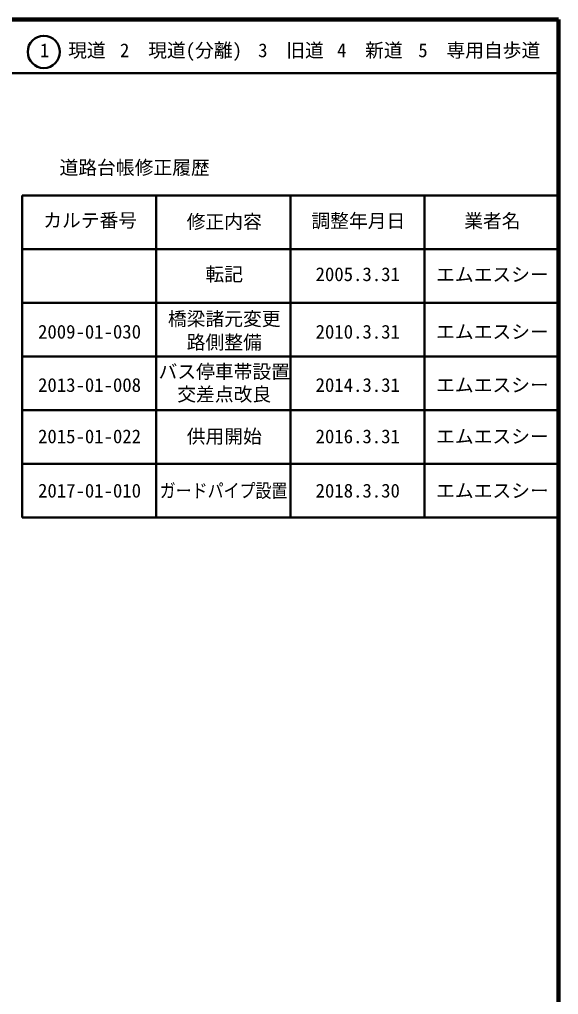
# Model space of a CAD drawing. Units: millimetres, scale not verified. Extents: x 40000 to 680000, y 20000 to 380000.
# Drawn here: x 579500 to 680000, y 198357 to 380000 of the extents above; entities that cross this region are included whole.
import ezdxf
from ezdxf.enums import TextEntityAlignment as Align

# ---------------------------------------------------------------- set-up
doc = ezdxf.new("R2010")
doc.units = ezdxf.units.MM
doc.header["$LTSCALE"] = 1000
for name, color, linetype, lineweight in [('M-TTL', 2, 'Continuous', 140), ('M-TTL-FRAM', 2, 'Continuous', 50), ('M-TTL-LINE', 7, 'Continuous', 50)]:
    doc.layers.add(name, color=color, linetype=linetype, lineweight=lineweight)
doc.layers.add('M-TTL-TXT', color=7, linetype='Continuous')
doc.styles.add('ＭＳ ゴシック', font='')
doc.styles.get('ＭＳ ゴシック').set_extended_font_data('MS Gothic')

msp = doc.modelspace()

# ---------------------------------------------------------------- linework, layer by layer
at = {"layer": 'M-TTL'}
for p, q in [((680000, 380000), (40000, 380000)), ((680000, 20000), (680000, 380000))]:
    msp.add_line(p, q, dxfattribs=at)
at = {"layer": 'M-TTL-FRAM'}
for p, q in [((580000, 347197), (580000, 287197)), ((580000, 347197), (680000, 347197)), ((580000, 287197), (680000, 287197))]:
    msp.add_line(p, q, dxfattribs=at)
at = {"layer": 'M-TTL-LINE'}
for p, q in [((40000, 370000), (680000, 370000)), ((605000, 347197), (605000, 287197)), ((630000, 347197), (630000, 287197)), ((655000, 347197), (655000, 287197)), ((580000, 337197), (680000, 337197)), ((580000, 327197), (680000, 327197)), ((580000, 317197), (680000, 317197)), ((580000, 307197), (680000, 307197)), ((580000, 297197), (680000, 297197))]:
    msp.add_line(p, q, dxfattribs=at)
msp.add_circle((584031, 373958), 3000, dxfattribs=at)

# ---------------------------------------------------------------- texts
at = {"layer": 'M-TTL-TXT', "style": 'ＭＳ ゴシック'}
for s, p in [('1\u3000現道', (583323, 372208)), ('2\u3000現道(分離)', (598244, 372208)), ('3\u3000旧道', (623996, 372208)), ('4\u3000新道', (638699, 372208)), ('5\u3000専用自歩道', (653853, 372208)), ('道路台帳修正履歴', (586968, 350363)), ('カルテ番号', (583925, 340527)), ('修正内容', (610675, 340273)), ('調整年月日', (633925, 340447)), ('業者名', (662425, 340447)), ('転記', (614175, 330495)), ('2005.3.31', (634712, 330495)), ('エムエスシー', (657175, 330439)), ('橋梁諸元変更', (607175, 322190)), ('2009-01-030', (582962, 319778)), ('路側整備', (610675, 317816)), ('2010.3.31', (634712, 319778)), ('エムエスシー', (657175, 319778)), ('バス停車帯設置', (605425, 312348)), ('2013-01-008', (582962, 309855)), ('2014.3.31', (634712, 309855)), ('エムエスシー', (657175, 309855)), ('交差点改良', (608925, 308133)), ('2015-01-022', (582962, 300283)), ('供用開始', (610675, 300283)), ('2016.3.31', (634712, 300283)), ('エムエスシー', (657175, 300283)), ('2017-01-010', (582962, 290170)), ('2018.3.30', (634712, 290170)), ('エムエスシー', (657175, 290170))]:
    msp.add_text(s, height=2566, dxfattribs=at).set_placement(p, align=Align.BOTTOM_LEFT)
at = {"layer": 'M-TTL-TXT', "style": 'ＭＳ ゴシック', "width": 0.85}
msp.add_text('ガードパイプ設置', height=2566, dxfattribs=at).set_placement((605650, 290170), align=Align.BOTTOM_LEFT)

doc.saveas('drawing.dxf')
